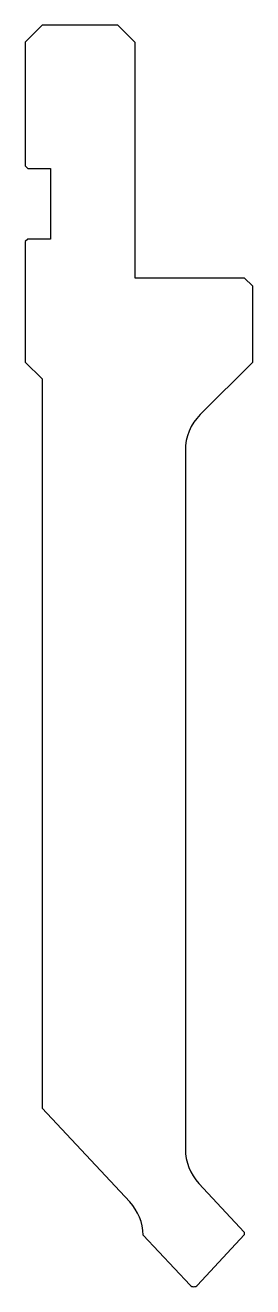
# Model space of a CAD drawing. Header units: metres. Extents: x -20 to 7, y 0 to 150.
import ezdxf

# ---------------------------------------------------------------- set-up
doc = ezdxf.new("R2010")
doc.units = ezdxf.units.M

msp = doc.modelspace()

# ---------------------------------------------------------------- linework, layer by layer
for p, q in [((-18, 149.81), (-20, 147.81)), ((-9, 149.81), (-18, 149.81)), ((-7, 147.81), (-9, 149.81)), ((-20, 147.81), (-20, 133.11)), ((-7, 147.81), (-7, 119.81)), ((-20, 133.11), (-19.7, 132.81)), ((-19.7, 132.81), (-17, 132.81)), ((-17, 132.81), (-17, 124.41)), ((-19.7, 124.41), (-20, 124.11)), ((-17, 124.41), (-19.7, 124.41)), ((-20, 124.11), (-20, 109.81)), ((-7, 119.81), (6, 119.81)), ((7, 118.81), (6, 119.81)), ((7, 109.81), (7, 118.81)), ((-20, 109.81), (-18, 107.81)), ((7, 109.81), (0.757359, 103.567359)), ((-18, 107.81), (-18, 21.222288)), ((-1, 99.324719), (-1, 16.353463)), ((-7.602179, 10.07199), (-18, 21.222288)), ((0.611878, 12.261473), (6, 6.483419)), ((-0.438812, 0.190801), (-5.992612, 6.146523)), ((6, 6.154445), (0.438812, 0.190801)), ((6, 6.483419), (6, 6.154445))]:
    msp.add_line(p, q)
for centre, radius, start, end in [((5, 99.324719), 6, 135, 180), ((5, 16.353463), 6, 180, 223), ((-11.990301, 5.98), 6, 1.590378, 43), ((0, 0.6), 0.6, 223, 317)]:
    msp.add_arc(centre, radius, start, end)

doc.saveas('drawing.dxf')
